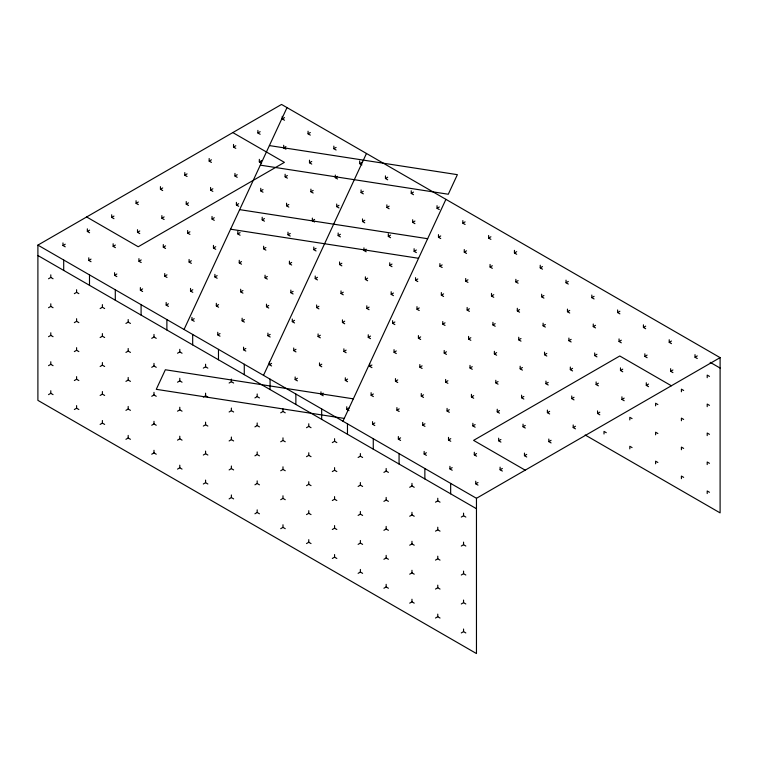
<?xml version="1.0" encoding="UTF-8"?>
<svg xmlns="http://www.w3.org/2000/svg" width="758" height="758" viewBox="0 0 758 758"><rect width="100%" height="100%" fill="white"/><g stroke="black" fill="none" stroke-linecap="round" stroke-linejoin="round"><path stroke-width="1.14" d="M184.042 329.484L287.017 107.598M263.5 375.352L366.474 153.476M342.948 421.221L445.922 199.345M37.9 245.109L476.46 498.3L476.46 653.557L37.9 400.366L37.9 245.109L281.54 104.443L720.1 357.634L720.1 512.891L585.157 434.988M62.98 242.911L62.98 245.516L65.235 244.218M87.35 228.85L87.35 231.455L89.605 230.148M111.71 214.779L111.71 217.385L113.965 216.087M136.07 200.718L136.07 203.315L138.335 202.016M160.44 186.648L160.44 189.254L162.695 187.946M184.8 172.578L184.8 175.183L187.055 173.885M209.17 158.517L209.17 161.122L211.425 159.815M233.53 144.446L233.53 147.052L235.785 145.754M257.9 130.385L257.9 132.991L260.155 131.684M282.26 116.315L282.26 118.921L284.515 117.613M48.54 278.755L50.795 277.456L53.06 278.755M88.781 257.805L88.781 260.411L91.036 259.113M113.141 243.744L113.141 246.35L115.396 245.042M137.511 229.674L137.511 232.28L139.766 230.982M161.871 215.604L161.871 218.209L164.126 216.911M186.241 201.543L186.241 204.148L188.496 202.841M210.601 187.472L210.601 190.078L212.856 188.78M234.961 173.411L234.961 176.017L237.226 174.71M259.331 159.341L259.331 161.947L261.586 160.649M283.691 145.28L283.691 147.886L285.946 146.578M308.061 131.21L308.061 133.815L310.316 132.508M48.54 307.72L50.795 306.421L53.06 307.72M74.341 293.649L76.596 292.351L78.851 293.649M114.572 272.7L114.572 275.306L116.827 274.008M138.941 258.639L138.941 261.245L141.196 259.937M163.302 244.569L163.302 247.174L165.557 245.867M187.671 230.498L187.671 233.104L189.926 231.806M212.032 216.437L212.032 219.043L214.287 217.736M236.401 202.367L236.401 204.973L238.656 203.675M260.761 188.306L260.761 190.912L263.017 189.604M285.131 174.236L285.131 176.841L287.386 175.543M309.491 160.175L309.491 162.771L311.746 161.473M333.852 146.105L333.852 148.71L336.107 147.403M48.54 336.685L50.795 335.387L53.051 336.685M74.341 322.624L76.596 321.316L78.851 322.624M100.141 308.544L102.396 307.246L104.651 308.544M140.372 287.595L140.372 290.2L142.627 288.902M164.742 273.524L164.742 276.13L166.997 274.832M189.102 259.463L189.102 262.069L191.357 260.761M213.462 245.393L213.462 247.999L215.727 246.701M237.832 231.332L237.832 233.938L240.087 232.63M262.192 217.262L262.192 219.867L264.447 218.569M286.562 203.201L286.562 205.806L288.817 204.499M310.922 189.13L310.922 191.736L313.177 190.438M335.292 175.06L335.292 177.666L337.547 176.368M359.652 160.999L359.652 163.605L361.907 162.297M48.54 365.659L50.795 364.352L53.051 365.659M74.341 351.589L76.596 350.281L78.851 351.589M100.141 337.518L102.396 336.211L104.651 337.518M125.932 323.439L128.187 322.141L130.452 323.439M166.173 302.489L166.173 305.095L168.428 303.787M190.533 288.419L190.533 291.025L192.788 289.727M214.902 274.358L214.902 276.964L217.158 275.656M239.263 260.288L239.263 262.893L241.518 261.595M263.632 246.227L263.632 248.832L265.887 247.525M287.993 232.156L287.993 234.762L290.248 233.464M312.353 218.096L312.353 220.701L314.617 219.394M336.723 204.025L336.723 206.631L338.978 205.323M361.083 189.955L361.083 192.56L363.338 191.262M385.452 175.894L385.452 178.5L387.708 177.192M48.54 394.624L50.795 393.326L53.051 394.624M74.341 380.554L76.596 379.246L78.851 380.554M100.141 366.484L102.396 365.176L104.651 366.484M125.932 352.413L128.187 351.106L130.452 352.413M151.733 338.333L153.988 337.035L156.243 338.333M191.964 317.384L191.964 319.99L194.219 318.682M216.333 303.314L216.333 305.919L218.588 304.621M240.693 289.253L240.693 291.858L242.948 290.551M265.063 275.182L265.063 277.788L267.318 276.49M289.423 261.122L289.423 263.727L291.678 262.42M313.793 247.051L313.793 249.657L316.048 248.359M338.153 232.99L338.153 235.596L340.408 234.288M362.523 218.92L362.523 221.526L364.778 220.218M386.883 204.849L386.883 207.455L389.138 206.157M411.243 190.789L411.243 193.394L413.498 192.087M74.341 409.519L76.596 408.221L78.851 409.519M100.132 395.449L102.396 394.151L104.651 395.449M125.932 381.378L128.187 380.071L130.452 381.378M151.733 367.298L153.988 366L156.243 367.298M177.533 353.228L179.788 351.93L182.043 353.228M217.764 332.279L217.764 334.884L220.019 333.577M242.124 318.208L242.124 320.814L244.389 319.516M266.494 304.147L266.494 306.753L268.749 305.446M290.864 290.077L290.864 292.683L293.119 291.385M315.224 276.016L315.224 278.622L317.479 277.314M339.584 261.946L339.584 264.551L341.849 263.253M363.954 247.875L363.954 250.481L366.209 249.183M388.314 233.815L388.314 236.42L390.569 235.113M412.684 219.744L412.684 222.35L414.939 221.052M437.044 205.683L437.044 208.289L439.299 206.981M100.132 424.414L102.396 423.116L104.651 424.414M125.932 410.343L128.187 409.045L130.442 410.343M151.733 396.273L153.988 394.965L156.243 396.273M177.533 382.193L179.788 380.895L182.043 382.193M203.324 368.123L205.579 366.825L207.844 368.123M243.564 347.173L243.564 349.779L245.819 348.472M267.925 333.103L267.925 335.709L270.18 334.411M292.294 319.042L292.294 321.648L294.549 320.34M316.654 304.972L316.654 307.577L318.91 306.279M341.024 290.911L341.024 293.517L343.279 292.209M365.384 276.841L365.384 279.446L367.639 278.148M389.754 262.77L389.754 265.376L392.009 264.078M414.114 248.709L414.114 251.315L416.369 250.007M438.475 234.639L438.475 237.245L440.73 235.946M462.844 220.578L462.844 223.174L465.099 221.876M125.932 439.308L128.187 438.01L130.442 439.308M151.733 425.238L153.988 423.93L156.243 425.238M177.533 411.168L179.788 409.86L182.043 411.168M203.324 397.088L205.579 395.79L207.844 397.088M229.124 383.017L231.379 381.71L233.635 383.017M269.355 362.068L269.355 364.674L271.61 363.366M293.725 347.998L293.725 350.603L295.98 349.305M318.085 333.937L318.085 336.543L320.34 335.235M342.455 319.867L342.455 322.472L344.71 321.174M366.815 305.806L366.815 308.402L369.08 307.104M391.185 291.735L391.185 294.341L393.44 293.033M415.545 277.665L415.545 280.271L417.8 278.972M439.915 263.604L439.915 266.21L442.17 264.902M464.275 249.534L464.275 252.139L466.53 250.832M488.635 235.463L488.635 238.069L490.9 236.771M151.733 454.203L153.988 452.905L156.243 454.203M177.533 440.133L179.788 438.825L182.043 440.133M203.324 426.062L205.579 424.755L207.844 426.062M229.124 411.982L231.379 410.684L233.635 411.982M254.925 397.912L257.18 396.605L259.435 397.912M295.156 376.963L295.156 379.569L297.411 378.261M319.516 362.892L319.516 365.498L321.78 364.2M343.886 348.832L343.886 351.428L346.141 350.13M368.255 334.761L368.255 337.367L370.51 336.069M392.616 320.691L392.616 323.296L394.871 321.998M416.985 306.63L416.985 309.236L419.24 307.928M441.346 292.56L441.346 295.165L443.601 293.867M465.706 278.499L465.706 281.095L467.961 279.797M490.075 264.428L490.075 267.034L492.33 265.726M514.436 250.358L514.436 252.964L516.691 251.665M177.533 469.098L179.788 467.8L182.043 469.098M203.324 455.027L205.579 453.72L207.844 455.027M229.124 440.948L231.379 439.649L233.635 440.948M254.925 426.877L257.18 425.579L259.435 426.877M280.716 412.807L282.98 411.499L285.235 412.807M320.956 391.858L320.956 394.454L323.211 393.156M345.316 377.787L345.316 380.393L347.571 379.085M369.686 363.726L369.686 366.322L371.941 365.024M394.046 349.656L394.046 352.262L396.301 350.954M418.416 335.586L418.416 338.191L420.671 336.893M442.776 321.525L442.776 324.13L445.031 322.823M467.146 307.454L467.146 310.06L469.401 308.762M491.506 293.393L491.506 295.99L493.761 294.691M515.866 279.323L515.866 281.929L518.131 280.621M540.236 265.253L540.236 267.858L542.491 266.56M203.324 483.992L205.579 482.685L207.844 483.992M229.124 469.922L231.379 468.615L233.635 469.922M254.925 455.842L257.18 454.544L259.435 455.842M280.716 441.772L282.98 440.474L285.235 441.772M306.516 427.702L308.771 426.394L311.026 427.702M346.747 406.752L346.747 409.348L349.002 408.05M371.117 392.682L371.117 395.288L373.372 393.98M395.477 378.612L395.477 381.217L397.732 379.919M419.847 364.551L419.847 367.156L422.102 365.849M444.207 350.48L444.207 353.086L446.462 351.788M468.577 336.419L468.577 339.025L470.832 337.717M492.937 322.349L492.937 324.955L495.192 323.657M517.307 308.279L517.307 310.884L519.562 309.586M541.667 294.218L541.667 296.823L543.922 295.516M566.036 280.147L566.036 282.753L568.292 281.455M229.124 498.887L231.379 497.58L233.635 498.887M254.925 484.817L257.18 483.509L259.435 484.817M280.716 470.737L282.98 469.439L285.235 470.737M306.516 456.667L308.771 455.369L311.026 456.667M332.317 442.596L334.572 441.289L336.827 442.596M372.548 421.637L372.548 424.243L374.803 422.945M396.917 407.577L396.917 410.182L399.172 408.875M421.277 393.506L421.277 396.112L423.533 394.814M445.638 379.445L445.638 382.051L447.902 380.743M470.007 365.375L470.007 367.981L472.262 366.683M494.368 351.314L494.368 353.92L496.632 352.612M518.737 337.244L518.737 339.849L520.992 338.542M543.098 323.173L543.098 325.779L545.353 324.481M567.467 309.112L567.467 311.718L569.722 310.41M591.827 295.042L591.827 297.648L594.082 296.35M254.925 513.782L257.18 512.474L259.435 513.782M280.716 499.702L282.98 498.404L285.235 499.702M306.516 485.632L308.771 484.334L311.026 485.632M332.317 471.561L334.572 470.254L336.827 471.561M358.117 457.491L360.372 456.183L362.627 457.491M398.348 436.532L398.348 439.138L400.603 437.84M422.708 422.471L422.708 425.077L424.963 423.769M447.078 408.401L447.078 411.007L449.333 409.708M471.438 394.34L471.438 396.946L473.693 395.638M495.808 380.27L495.808 382.875L498.063 381.577M520.168 366.209L520.168 368.805L522.423 367.507M544.538 352.138L544.538 354.744L546.793 353.436M568.898 338.068L568.898 340.674L571.153 339.376M593.258 324.007L593.258 326.613L595.523 325.305M617.628 309.937L617.628 312.542L619.883 311.244M280.716 528.677L282.98 527.369L285.235 528.677M306.516 514.597L308.771 513.299L311.026 514.597M332.317 500.526L334.572 499.228L336.827 500.526M358.117 486.456L360.372 485.148L362.627 486.456M383.908 472.386L386.163 471.078L388.418 472.386M424.148 451.427L424.148 454.033L426.403 452.734M448.509 437.366L448.509 439.972L450.764 438.664M472.869 423.296L472.869 425.901L475.133 424.603M497.239 409.235L497.239 411.84L499.494 410.533M521.599 395.164L521.599 397.77L523.854 396.472M545.968 381.094L545.968 383.7L548.224 382.402M570.329 367.033L570.329 369.639L572.584 368.331M594.698 352.963L594.698 355.568L596.953 354.27M619.059 338.902L619.059 341.507L621.314 340.2M643.428 324.831L643.428 327.437L645.683 326.139M306.516 543.571L308.771 542.264L311.026 543.571M332.317 529.491L334.572 528.193L336.827 529.491M358.117 515.421L360.372 514.123L362.627 515.421M383.908 501.351L386.163 500.043L388.418 501.351M409.708 487.28L411.964 485.973L414.219 487.28M449.939 466.322L449.939 468.927L452.194 467.629M474.309 452.261L474.309 454.866L476.564 453.559M498.669 438.19L498.669 440.796L500.924 439.498M523.039 424.129L523.039 426.735L525.294 425.428M547.399 410.059L547.399 412.665L549.654 411.357M571.759 395.989L571.759 398.594L574.024 397.296M596.129 381.928L596.129 384.533L598.384 383.226M620.489 367.857L620.489 370.463L622.744 369.165M644.859 353.796L644.859 356.402L647.114 355.095M669.219 339.726L669.219 342.332L671.474 341.024M332.317 558.466L334.572 557.158L336.827 558.466M358.117 544.386L360.372 543.088L362.627 544.386M383.908 530.316L386.163 529.008L388.418 530.316M409.708 516.245L411.964 514.938L414.219 516.245M435.509 502.166L437.764 500.867L440.019 502.166M475.74 481.216L475.74 483.822L477.995 482.524M500.1 467.155L500.1 469.761L502.365 468.453M524.47 453.085L524.47 455.691L526.725 454.393M548.83 439.024L548.83 441.62L551.085 440.322M573.2 424.954L573.2 427.559L575.455 426.252M597.56 410.883L597.56 413.489L599.815 412.191M621.93 396.822L621.93 399.428L624.185 398.121M646.29 382.752L646.29 385.358L648.545 384.06M670.65 368.691L670.65 371.287L672.915 369.989M695.02 354.621L695.02 357.226L697.275 355.919M476.46 498.3L720.1 357.634M358.117 573.351L360.372 572.053L362.627 573.351M383.908 559.281L386.163 557.983L388.418 559.281M409.708 545.21L411.964 543.903L414.219 545.21M435.509 531.14L437.764 529.833L440.019 531.14M461.3 517.06L463.555 515.762L465.819 517.06M383.908 588.246L386.163 586.948L388.418 588.246M409.708 574.176L411.964 572.877L414.219 574.176M435.509 560.105L437.764 558.798L440.019 560.105M461.3 546.035L463.555 544.727L465.819 546.035M409.708 603.141L411.964 601.843L414.219 603.141M435.499 589.07L437.764 587.772L440.019 589.07M461.3 575L463.555 573.702L465.81 575M435.499 618.035L437.764 616.737L440.019 618.035M461.3 603.965L463.555 602.667L465.81 603.965M461.3 632.93L463.555 631.632L465.81 632.93M269.393 145.583L457.377 174.662L448.291 194.238L260.307 165.149M239.67 209.634L427.654 238.713M230.584 229.2L418.568 258.288M353.332 398.841L165.348 369.762L156.271 389.328L344.246 418.416M710.18 362.333L720.1 368.056M282.26 118.921L284.515 120.219M308.061 133.815L310.316 135.113M333.852 148.71L336.107 150.008M359.652 163.605L361.907 164.903M385.452 178.5L387.708 179.798M411.243 193.394L413.498 194.692M437.044 208.289L439.299 209.587M462.844 223.174L465.099 224.482M488.635 238.069L490.9 239.376M514.436 252.964L516.691 254.271M540.236 267.858L542.491 269.166M566.036 282.753L568.292 284.06M591.827 297.648L594.082 298.955M617.628 312.542L619.883 313.85M643.428 327.437L645.683 328.735M669.219 342.332L671.474 343.63M695.02 357.226L697.275 358.525M709.46 376.394L707.205 375.096L707.205 377.702M257.9 132.991L260.155 134.289M283.691 147.886L285.946 149.184M309.491 162.771L311.746 164.079M335.292 177.666L337.547 178.973M361.083 192.56L363.338 193.868M386.883 207.455L389.138 208.763M412.684 222.35L414.939 223.657M438.475 237.245L440.73 238.543M464.275 252.139L466.53 253.437M490.075 267.034L492.33 268.332M515.866 281.929L518.131 283.227M541.667 296.823L543.922 298.121M567.467 311.718L569.722 313.016M593.258 326.613L595.523 327.911M619.059 341.507L621.314 342.805M644.859 356.402L647.114 357.7M670.65 371.287L672.915 372.595M683.659 390.474L681.404 389.167L681.404 391.772M709.46 405.369L707.205 404.061L707.205 406.667M232.81 132.574L284.411 162.364L138.221 246.757L86.63 216.968M671.37 385.775L619.779 355.985L473.589 440.379L525.19 470.168M233.53 147.052L235.785 148.36M259.331 161.947L261.586 163.254M285.131 176.841L287.386 178.149M310.922 191.736L313.177 193.034M336.723 206.631L338.978 207.929M362.523 221.526L364.778 222.824M388.314 236.42L390.569 237.718M414.114 251.315L416.369 252.613M439.915 266.21L442.17 267.508M465.706 281.095L467.961 282.402M491.506 295.99L493.761 297.297M517.307 310.884L519.562 312.192M543.098 325.779L545.353 327.086M568.898 340.674L571.153 341.981M594.698 355.568L596.953 356.876M620.489 370.463L622.744 371.771M646.29 385.358L648.545 386.665M657.859 404.545L655.604 403.237L655.604 405.843M683.659 419.439L681.404 418.132L681.404 420.737M709.46 434.334L707.205 433.026L707.205 435.632M209.17 161.122L211.425 162.42M234.961 176.017L237.226 177.315M260.761 190.912L263.017 192.21M286.562 205.806L288.817 207.105M312.353 220.701L314.617 221.999M338.153 235.596L340.408 236.894M363.954 250.481L366.209 251.789M389.754 265.376L392.009 266.683M415.545 280.271L417.8 281.578M441.346 295.165L443.601 296.473M467.146 310.06L469.401 311.367M492.937 324.955L495.192 326.262M518.737 339.849L520.992 341.147M544.538 354.744L546.793 356.042M570.329 369.639L572.584 370.937M596.129 384.533L598.384 385.831M621.93 399.428L624.185 400.726M632.068 418.615L629.813 417.317L629.813 419.923M657.859 433.51L655.604 432.212L655.604 434.817M683.659 448.404L681.404 447.106L681.404 449.712M709.46 463.299L707.205 462.001L707.205 464.597M184.8 175.183L187.055 176.491M210.601 190.078L212.856 191.386M236.401 204.973L238.656 206.28M262.192 219.867L264.447 221.175M287.993 234.762L290.248 236.07M313.793 249.657L316.048 250.964M339.584 264.551L341.849 265.859M365.384 279.446L367.639 280.744M391.185 294.341L393.44 295.639M416.985 309.236L419.24 310.534M442.776 324.13L445.031 325.428M468.577 339.025L470.832 340.323M494.368 353.92L496.632 355.218M520.168 368.805L522.423 370.112M545.968 383.7L548.224 385.007M571.759 398.594L574.024 399.902M597.56 413.489L599.815 414.797M606.267 432.685L604.012 431.387L604.012 433.993M632.068 447.58L629.813 446.282L629.813 448.888M657.859 462.475L655.604 461.177L655.604 463.782M683.659 477.369L681.404 476.071L681.404 478.677M709.46 492.264L707.205 490.966L707.205 493.572M160.44 189.254L162.695 190.552M186.241 204.148L188.496 205.446M212.032 219.043L214.287 220.341M237.832 233.938L240.087 235.236M263.632 248.832L265.887 250.131M289.423 263.727L291.678 265.025M315.224 278.622L317.479 279.92M341.024 293.517L343.279 294.815M366.815 308.402L369.08 309.709M392.616 323.296L394.871 324.604M418.416 338.191L420.671 339.499M444.207 353.086L446.462 354.393M470.007 367.981L472.262 369.288M495.808 382.875L498.063 384.183M521.599 397.77L523.854 399.068M547.399 412.665L549.654 413.963M573.2 427.559L575.455 428.857M136.07 203.315L138.335 204.622M161.871 218.209L164.126 219.517M187.671 233.104L189.926 234.412M213.462 247.999L215.727 249.306M239.263 262.893L241.518 264.201M265.063 277.788L267.318 279.096M290.864 292.683L293.119 293.99M316.654 307.577L318.91 308.885M342.455 322.472L344.71 323.78M368.255 337.367L370.51 338.665M394.046 352.262L396.301 353.56M419.847 367.156L422.102 368.454M445.638 382.051L447.902 383.349M471.438 396.946L473.693 398.244M497.239 411.84L499.494 413.138M523.039 426.735L525.294 428.033M548.83 441.62L551.085 442.928M111.71 217.385L113.965 218.692M137.511 232.28L139.766 233.578M163.302 247.174L165.557 248.472M189.102 262.069L191.357 263.367M214.902 276.964L217.158 278.262M240.693 291.858L242.948 293.156M266.494 306.753L268.749 308.051M292.294 321.648L294.549 322.946M318.085 336.543L320.34 337.841M343.886 351.428L346.141 352.735M369.686 366.322L371.941 367.63M395.477 381.217L397.732 382.525M421.277 396.112L423.533 397.419M447.078 411.007L449.333 412.314M472.869 425.901L475.133 427.209M498.669 440.796L500.924 442.104M524.47 455.691L526.725 456.998M87.35 231.455L89.605 232.753M113.141 246.35L115.396 247.648M138.941 261.245L141.196 262.543M164.742 276.13L166.997 277.437M190.533 291.025L192.788 292.332M216.333 305.919L218.588 307.227M242.124 320.814L244.389 322.122M267.925 335.709L270.18 337.016M293.725 350.603L295.98 351.911M319.516 365.498L321.78 366.796M345.316 380.393L347.571 381.691M371.117 395.288L373.372 396.586M396.917 410.182L399.172 411.48M422.708 425.077L424.963 426.375M448.509 439.972L450.764 441.27M474.309 454.866L476.564 456.164M500.1 469.761L502.365 471.059M62.98 245.516L65.235 246.824M88.781 260.411L91.036 261.718M114.572 275.306L116.827 276.613M140.372 290.2L142.627 291.498M166.173 305.095L168.428 306.393M191.964 319.99L194.219 321.288M217.764 334.884L220.019 336.182M243.564 349.779L245.819 351.077M269.355 364.674L271.61 365.972M295.156 379.569L297.411 380.867M320.956 394.454L323.211 395.761M346.747 409.348L349.002 410.656M372.548 424.243L374.803 425.551M398.348 439.138L400.603 440.445M424.148 454.033L426.403 455.34M449.939 468.927L452.194 470.235M475.74 483.822L477.995 485.129M37.9 255.522L476.46 508.722M347.467 423.836L347.467 434.258M321.667 408.941L321.676 419.364M295.866 394.046L295.876 404.469M270.075 379.152L270.075 389.574M244.275 364.257L244.284 374.679M218.475 349.362L218.484 359.785M192.684 334.468L192.684 344.89M166.883 319.573L166.883 329.995M141.092 304.678L141.092 315.101M115.292 289.783L115.292 300.206M89.491 274.889L89.501 285.311M63.7 260.003L63.7 270.416M463.555 513.157L463.555 515.762M463.555 542.122L463.555 544.727M463.555 571.096L463.555 573.702M463.555 600.061L463.555 602.667M463.555 629.026L463.555 631.632M450.659 483.414L450.659 493.828M437.764 498.262L437.764 500.867M437.764 527.227L437.764 529.833M437.764 556.192L437.764 558.798M437.764 585.167L437.764 587.772M437.764 614.132L437.764 616.737M424.859 468.52L424.859 478.933M411.964 483.367L411.964 485.973M411.964 512.332L411.964 514.938M411.964 541.297L411.964 543.903M411.964 570.272L411.964 572.877M411.964 599.237L411.964 601.843M399.068 453.625L399.068 464.038M386.163 468.472L386.163 471.078M386.163 497.438L386.163 500.043M386.163 526.412L386.163 529.008M386.163 555.377L386.163 557.983M386.163 584.342L386.163 586.948M373.268 438.73L373.268 449.153M360.372 453.578L360.372 456.183M360.372 482.543L360.372 485.148M360.372 511.517L360.372 514.123M360.372 540.482L360.372 543.088M360.372 569.447L360.372 572.053M334.572 438.683L334.572 441.289M334.572 467.648L334.572 470.254M334.572 496.623L334.572 499.228M334.572 525.588L334.572 528.193M334.572 554.553L334.572 557.158M308.771 423.788L308.771 426.394M308.771 452.763L308.771 455.369M308.771 481.728L308.771 484.334M308.771 510.693L308.771 513.299M308.771 539.658L308.771 542.264M282.98 408.894L282.98 411.499M282.98 437.868L282.98 440.474M282.98 466.833L282.98 469.439M282.98 495.798L282.98 498.404M282.98 524.763L282.98 527.369M257.18 393.999L257.18 396.605M257.18 422.973L257.18 425.579M257.18 451.939L257.18 454.544M257.18 480.904L257.18 483.509M257.18 509.869L257.18 512.474M231.379 379.114L231.379 381.71M231.379 408.079L231.379 410.684M231.379 437.044L231.379 439.649M231.379 466.009L231.379 468.615M231.379 494.974L231.379 497.58M205.579 364.219L205.579 366.825M205.579 393.184L205.579 395.79M205.579 422.149L205.579 424.755M205.579 451.114L205.579 453.72M205.579 480.089L205.579 482.685M179.788 349.324L179.788 351.93M179.788 378.289L179.788 380.895M179.788 407.254L179.788 409.86M179.788 436.22L179.788 438.825M179.788 465.194L179.788 467.8M153.988 334.43L153.988 337.035M153.988 363.395L153.988 366M153.988 392.36L153.988 394.965M153.988 421.334L153.988 423.93M153.988 450.299L153.988 452.905M128.187 319.535L128.187 322.141M128.187 348.5L128.187 351.106M128.187 377.465L128.187 380.071M128.187 406.44L128.187 409.045M128.187 435.405L128.187 438.01M102.396 304.64L102.396 307.246M102.396 333.605L102.396 336.211M102.396 362.58L102.396 365.176M102.396 391.545L102.396 394.151M102.396 420.51L102.396 423.116M76.596 289.745L76.596 292.351M76.596 318.711L76.596 321.316M76.596 347.676L76.596 350.281M76.596 376.641L76.596 379.246M76.596 405.615L76.596 408.221M50.795 274.851L50.795 277.456M50.795 303.816L50.795 306.421M50.795 332.781L50.795 335.387M50.795 361.746L50.795 364.352M50.795 390.721L50.795 393.326"/></g></svg>
